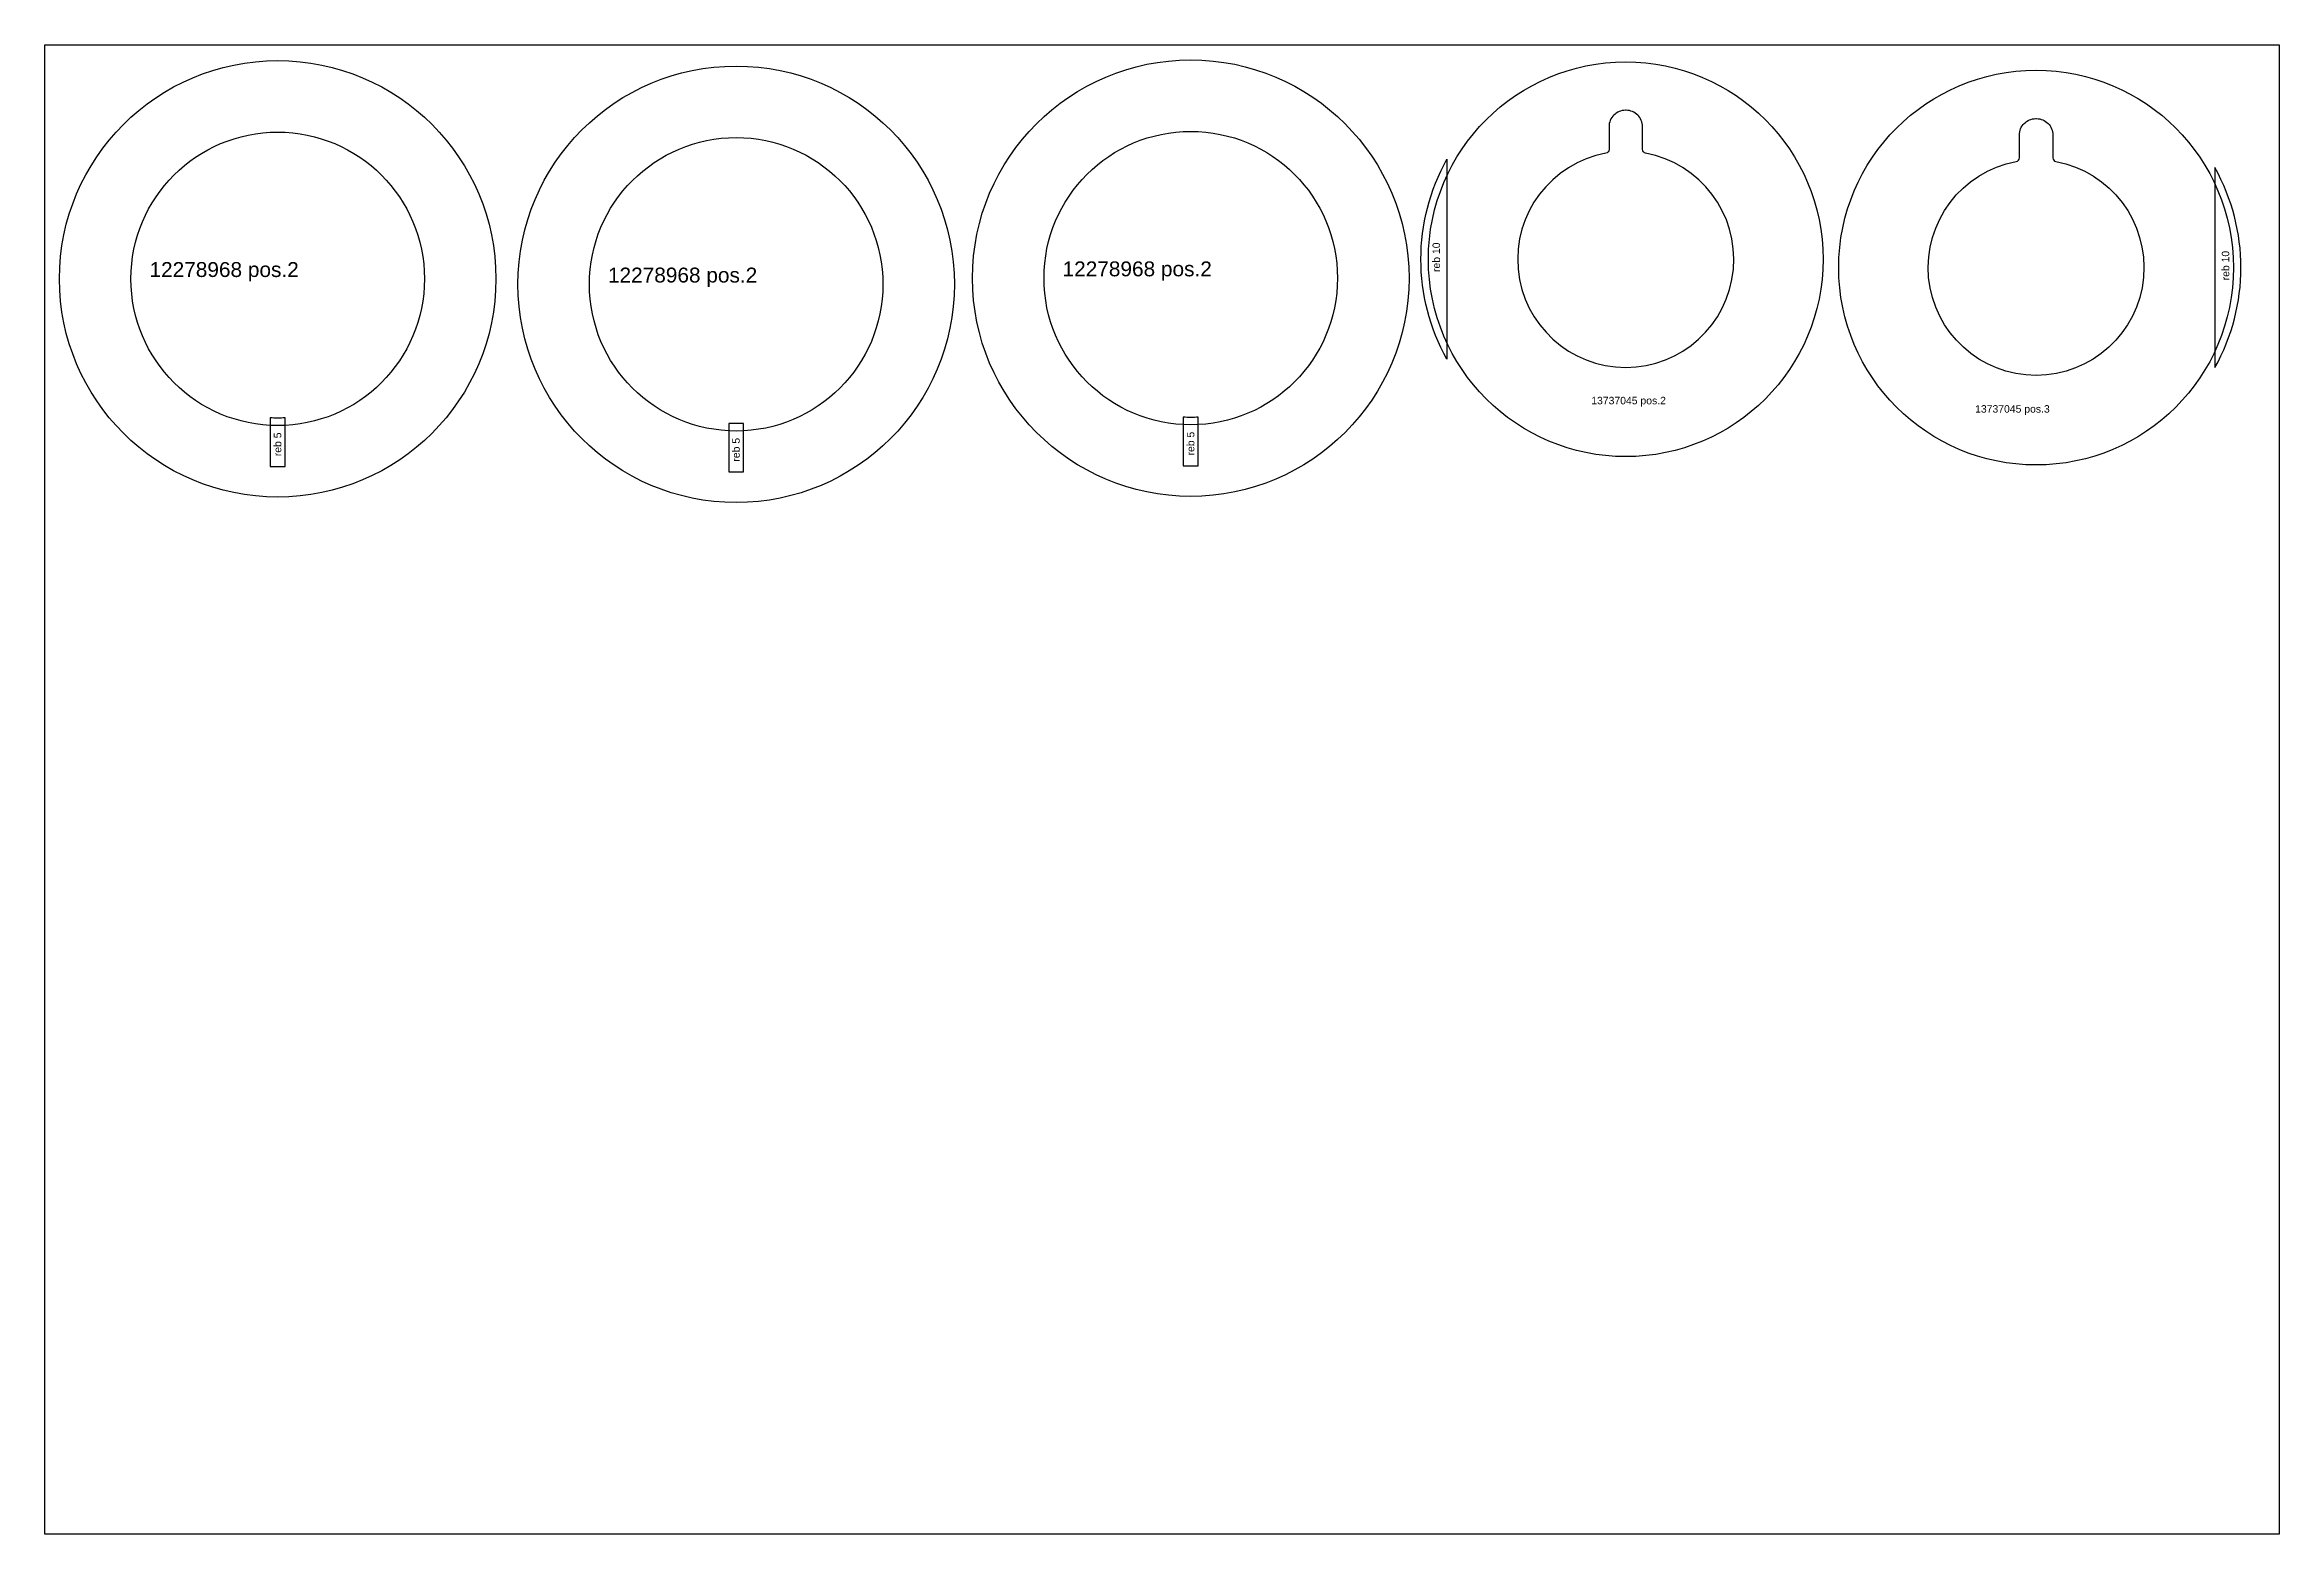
# Model space of a CAD drawing. Header units: millimetres. Extents: x 4592 to 7592, y -831 to 1169.
import ezdxf

# ---------------------------------------------------------------- set-up
doc = ezdxf.new("R2010")
doc.units = ezdxf.units.MM
for name, color, linetype in [('12278968', 7, 'Continuous'), ('13737045', 7, 'Continuous'), ('Rebaixo', 6, 'Continuous'), ('Texto', 3, 'Continuous')]:
    doc.layers.add(name, color=color, linetype=linetype)
doc.styles.get("Standard").update_dxf_attribs({"font": 'arial.ttf'})

msp = doc.modelspace()

# ---------------------------------------------------------------- linework, layer by layer
msp.add_lwpolyline([(4592.2, 1169), (7592.2, 1169), (7592.2, -831), (4592.2, -831)], close=True)
at = {"layer": '12278968', "color": 6}
for centre, radius in [((4905, 854.6), 293), ((5520.5, 847.3), 293), ((6130.8, 855.6), 293), ((4905, 854.6), 197), ((6130.8, 855.6), 197), ((5520.5, 847.3), 197)]:
    msp.add_circle(centre, radius, dxfattribs=at)
at = {"layer": '13737045', "color": 6}
for points in [[(6741.4, 1023.4, -0.361186), (6737.3, 1028.3), (6737.3, 1058.9, 0.414214), (6715.3, 1080.9), (6714.3, 1080.9, 0.414214), (6692.3, 1058.9), (6692.3, 1028.3, -0.361186), (6688.2, 1023.4, 10.816641)], [(7239.1, 1012.2, 0.361186), (7243.2, 1017.1), (7243.2, 1047.7, -0.414214), (7265.2, 1069.7), (7266.2, 1069.7, -0.414214), (7288.2, 1047.7), (7288.2, 1017.1, 0.361186), (7292.2, 1012.2, -10.816641)]]:
    msp.add_lwpolyline(points, format="xyb", close=True, dxfattribs=at)
for centre in [(6714.8, 880.9), (7265.7, 869.7)]:
    msp.add_circle(centre, 265, dxfattribs=at)
at = {"layer": 'Rebaixo', "color": 6}
for points in [[(6474.8, 1015.1), (6474.8, 746.6, -0.260694)], [(7505.7, 1003.9), (7505.7, 735.4, 0.260694)], [(4895, 667.9), (4895, 602.6), (4915, 602.6), (4915, 667.9, -0.026757)], [(5510.5, 660.5), (5510.5, 595.3), (5530.5, 595.3), (5530.5, 660.5, -0.026757)], [(6120.8, 668.8), (6120.8, 603.6), (6140.8, 603.6), (6140.8, 668.8, -0.026757)]]:
    msp.add_lwpolyline(points, format="xyb", close=True, dxfattribs=at)

# ---------------------------------------------------------------- texts
at = {"layer": 'Rebaixo', "color": 6, "char_height": 10, "rotation": 90}
for s, width, insert, attachment_point in [('reb 10', 43.325, (6465.5, 863.8), 7), ('reb 10', 43.325, (7515, 852.6), 1), ('reb 5', 101.887, (4899.8, 616.5), 1), ('reb 5', 101.887, (5515.3, 609.2), 1), ('reb 5', 101.887, (6125.6, 617.5), 1)]:
    msp.add_mtext_dynamic_manual_height_columns(s, width=width, gutter_width=12.5, heights=[0], dxfattribs=dict(at, insert=insert, attachment_point=attachment_point))
at = {"layer": 'Texto', "color": 6, "attachment_point": 1}
for s, width, insert, char_height in [('12278968 pos.2', 251.022, (4732.9, 877.1), 20), ('12278968 pos.2', 251.022, (5348.4, 869.7), 20), ('12278968 pos.2', 251.022, (5958.7, 878), 20), ('13737045 pos.2', 230.426, (6668.5, 696.2), 10), ('13737045 pos.3', 230.426, (7183.8, 685), 10)]:
    msp.add_mtext_dynamic_manual_height_columns(s, width=width, gutter_width=12.5, heights=[0], dxfattribs=dict(at, insert=insert, char_height=char_height))

doc.saveas('drawing.dxf')
